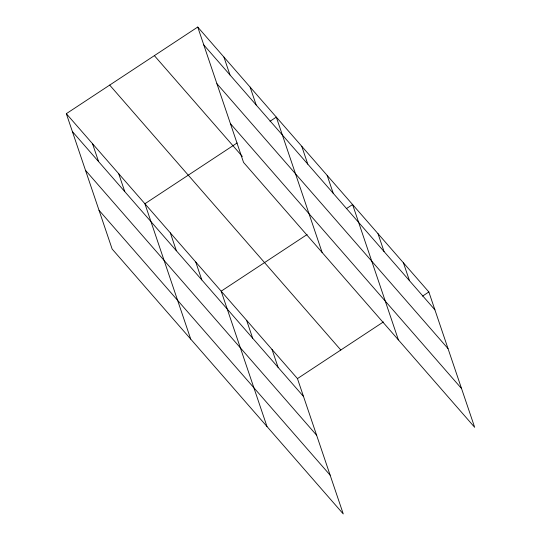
<?xml version="1.0" encoding="UTF-8"?>
<svg xmlns="http://www.w3.org/2000/svg" width="541" height="541" viewBox="0 0 541 541"><rect width="100%" height="100%" fill="white"/><g stroke="black" fill="none" stroke-linecap="round" stroke-linejoin="round"><path stroke-width="0.81" d="M66.327 113.678L297.455 378.599L343.264 513.95L112.143 249.029L66.327 113.678L197.736 27.05L428.857 291.971L474.673 427.322L243.545 162.401L197.736 27.05M237.147 142.946L144.907 203.747L190.723 339.099M270.02 121.272L276.316 117.126L322.132 252.478M307.132 234.517L221.181 291.173L266.997 426.524M346.294 208.698L352.59 204.545L398.399 339.897M297.455 378.599L383.4 321.936M422.568 296.123L428.857 291.971M203.781 44.923L434.91 309.844M216.907 83.693L448.029 348.614M230.425 123.632L461.554 388.553M154.368 55.635L242.348 156.477M109.688 85.093L340.816 350.013M72.372 131.551L303.501 396.472M85.498 170.32L316.627 435.241M99.017 210.26L330.145 475.181M403.437 262.831L409.483 280.705M378.01 233.692L384.063 251.558M327.163 175.406L333.215 193.279M301.743 146.266L307.788 164.139M250.125 87.101L256.17 104.974M223.927 57.076L229.979 74.949M272.028 349.459L278.081 367.332M246.608 320.313L252.654 338.186M195.754 262.033L201.807 279.907M170.334 232.894L176.38 250.767M118.716 173.729L124.761 191.595M92.518 143.703L98.57 161.576"/></g></svg>
